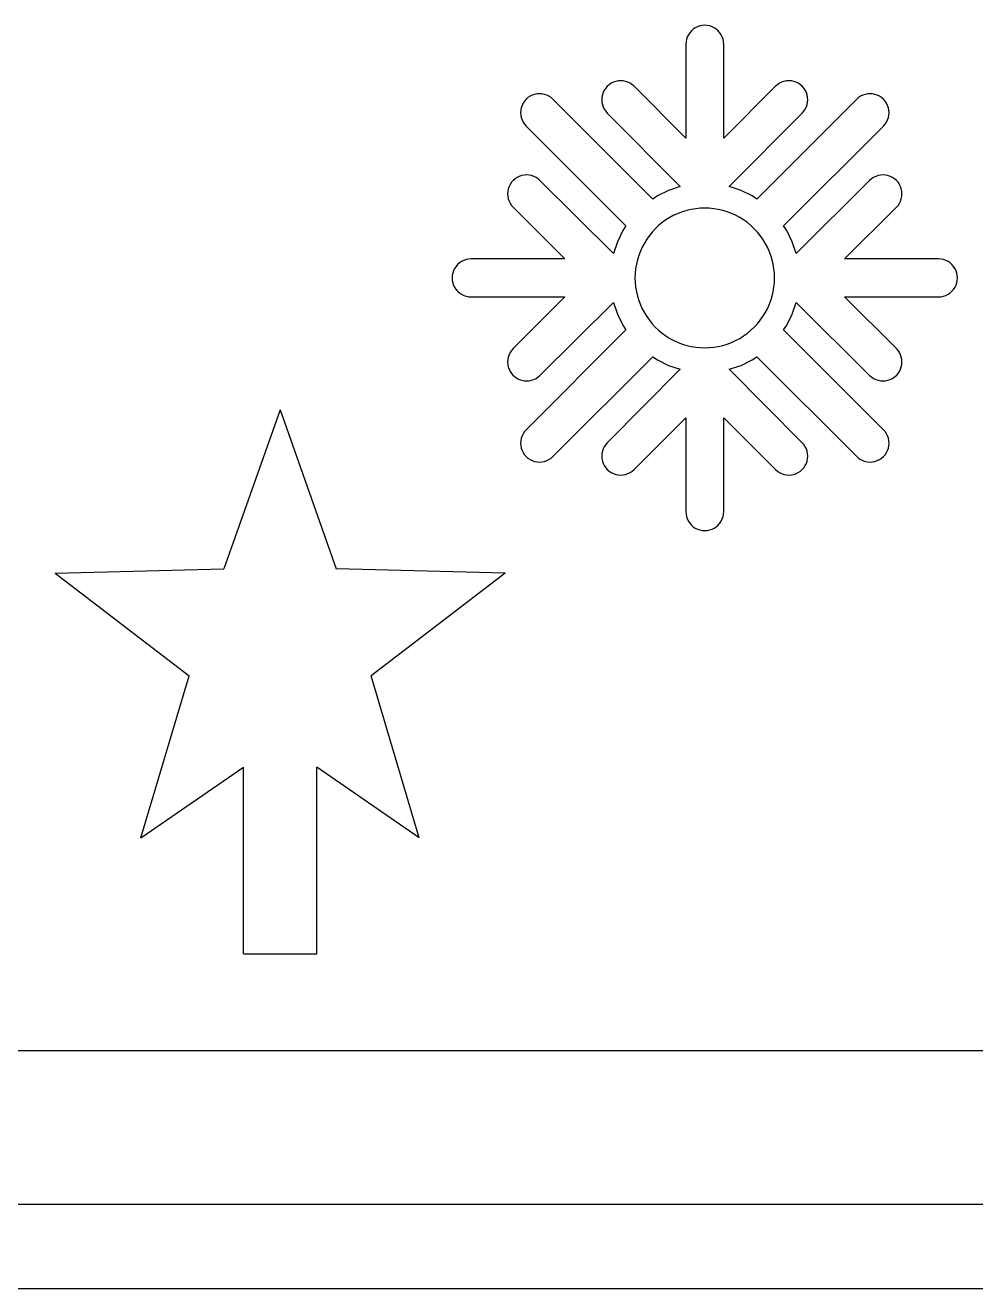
# Model space of a CAD drawing. Extents: x 0 to 210, y 0 to 297.
# Drawn here: x 78.9 to 119, y 0 to 53.4 of the extents above; entities that cross this region are included whole.
import ezdxf

# ---------------------------------------------------------------- set-up
doc = ezdxf.new("R2010")
doc.units = 0
doc.layers.add('Layer_1', color=7, linetype='CONTINUOUS')

msp = doc.modelspace()

# ---------------------------------------------------------------- linework, layer by layer
at = {"layer": 'Layer_1', "color": 7}
for p, q in [((107.589605, 53.408751), (107.485189, 53.401695)), ((107.694021, 53.401752), (107.589605, 53.408751)), ((106.850515, 52.914749), (106.816869, 52.815745)), ((106.896795, 53.008757), (106.850515, 52.914749)), ((106.954931, 53.095766), (106.896795, 53.008757)), ((107.023931, 53.17476), (106.954931, 53.095766)), ((107.102605, 53.243764), (107.023931, 53.17476)), ((107.189611, 53.30176), (107.102605, 53.243764)), ((107.283468, 53.347762), (107.189611, 53.30176)), ((107.382558, 53.381742), (107.283468, 53.347762)), ((107.485189, 53.401752), (107.382558, 53.381714)), ((107.796652, 53.381742), (107.694021, 53.40178)), ((107.895742, 53.347762), (107.796652, 53.381742)), ((107.989599, 53.30176), (107.895742, 53.347762)), ((108.076605, 53.243764), (107.989599, 53.30176)), ((108.155279, 53.17476), (108.076605, 53.243764)), ((108.224279, 53.095766), (108.155279, 53.17476)), ((108.282415, 53.008757), (108.224279, 53.095766)), ((108.328695, 52.914749), (108.282415, 53.008757)), ((108.362341, 52.815745), (108.328695, 52.914749)), ((106.796453, 52.712762), (106.789617, 52.608764)), ((106.789617, 52.608764), (106.789617, 48.63976)), ((106.816869, 52.815745), (106.796453, 52.712762)), ((108.382757, 52.712762), (108.362341, 52.815745)), ((108.389593, 52.608764), (108.382757, 52.712762)), ((108.389593, 48.63976), (108.389593, 52.608764)), ((103.401155, 50.749766), (103.343025, 50.662757)), ((103.470155, 50.827744), (103.401155, 50.749766)), ((103.548835, 50.896747), (103.470155, 50.827744)), ((103.635855, 50.95576), (103.548835, 50.896747)), ((103.729695, 51.001762), (103.635855, 50.95576)), ((103.828785, 51.035742), (103.729695, 51.001762)), ((103.931435, 51.055751), (103.828785, 51.035713)), ((104.035845, 51.06275), (103.931435, 51.055695)), ((104.140265, 51.055751), (104.035845, 51.062807)), ((104.242915, 51.035742), (104.140265, 51.055779)), ((104.342005, 51.001762), (104.242915, 51.035742)), ((104.435845, 50.95576), (104.342005, 51.001762)), ((104.522865, 50.896747), (104.435845, 50.95576)), ((104.601535, 50.827744), (104.522865, 50.896747)), ((106.789617, 48.63976), (104.601535, 50.827744)), ((110.577675, 50.827744), (108.389593, 48.63976)), ((110.656345, 50.896747), (110.577675, 50.827744)), ((110.743365, 50.95576), (110.656345, 50.896747)), ((110.837205, 51.001762), (110.743365, 50.95576)), ((110.936295, 51.035742), (110.837205, 51.001762)), ((111.038945, 51.055751), (110.936295, 51.035713)), ((111.143365, 51.06275), (111.038945, 51.055695)), ((111.247775, 51.055751), (111.143365, 51.062807)), ((111.350425, 51.035742), (111.247775, 51.055779)), ((111.449515, 51.001762), (111.350425, 51.035742)), ((111.543355, 50.95576), (111.449515, 51.001762)), ((111.630375, 50.896747), (111.543355, 50.95576)), ((111.709055, 50.827744), (111.630375, 50.896747)), ((111.778055, 50.749766), (111.709055, 50.827744)), ((111.836185, 50.662757), (111.778055, 50.749766)), ((100.037705, 50.280741), (99.968705, 50.201747)), ((100.116385, 50.349744), (100.037705, 50.280741)), ((100.203385, 50.407741), (100.116385, 50.349744)), ((100.297245, 50.453743), (100.203385, 50.407741)), ((100.396335, 50.487751), (100.297245, 50.453743)), ((100.498985, 50.50776), (100.396335, 50.487722)), ((100.603395, 50.514759), (100.498985, 50.507704)), ((100.707815, 50.50776), (100.603395, 50.514816)), ((100.810445, 50.487751), (100.707815, 50.507788)), ((100.909555, 50.453743), (100.810445, 50.487751)), ((101.003395, 50.407741), (100.909555, 50.453743)), ((101.090415, 50.349744), (101.003395, 50.407741)), ((101.169085, 50.280741), (101.090415, 50.349744)), ((105.390155, 46.059769), (101.169085, 50.280741)), ((103.235845, 50.262763), (103.242694, 50.157748)), ((103.242695, 50.366762), (103.235846, 50.262763)), ((103.263115, 50.469745), (103.242696, 50.366762)), ((103.296745, 50.568748), (103.263115, 50.469745)), ((103.343025, 50.662757), (103.296745, 50.568748)), ((114.010125, 50.280741), (109.789055, 46.059769)), ((111.882465, 50.568748), (111.836185, 50.662757)), ((111.916095, 50.469745), (111.882465, 50.568748)), ((111.936515, 50.366762), (111.916096, 50.469745)), ((111.936515, 50.157748), (111.943365, 50.262763)), ((111.943365, 50.262763), (111.936516, 50.366762)), ((114.088795, 50.349744), (114.010125, 50.280741)), ((114.175815, 50.407741), (114.088795, 50.349744)), ((114.269655, 50.453743), (114.175815, 50.407741)), ((114.368765, 50.487751), (114.269655, 50.453743)), ((114.471395, 50.50776), (114.368765, 50.487722)), ((114.575815, 50.514759), (114.471395, 50.507704)), ((114.680225, 50.50776), (114.575815, 50.514816)), ((114.782875, 50.487751), (114.680225, 50.507788)), ((114.881965, 50.453743), (114.782875, 50.487751)), ((114.975825, 50.407741), (114.881965, 50.453743)), ((115.062825, 50.349744), (114.975825, 50.407741)), ((115.141505, 50.280741), (115.062825, 50.349744)), ((115.210505, 50.201747), (115.141505, 50.280741)), ((99.803395, 49.714744), (99.810245, 49.610745)), ((99.810245, 49.819759), (99.803396, 49.714744)), ((99.830665, 49.921754), (99.810246, 49.819759)), ((99.864295, 50.020758), (99.830665, 49.921754)), ((99.910575, 50.114766), (99.864295, 50.020758)), ((99.968705, 50.201747), (99.910575, 50.114766)), ((103.242695, 50.157748), (103.263114, 50.055753)), ((103.263115, 50.055753), (103.296745, 49.95675)), ((103.296745, 49.95675), (103.343025, 49.862741)), ((103.343025, 49.862741), (103.401155, 49.77576)), ((103.401155, 49.77576), (103.470155, 49.696766)), ((103.470155, 49.696766), (106.554345, 46.592745)), ((108.624865, 46.592745), (111.709055, 49.696766)), ((111.709055, 49.696766), (111.778055, 49.77576)), ((111.778055, 49.77576), (111.836185, 49.862741)), ((111.836185, 49.862741), (111.882465, 49.95675)), ((111.882465, 49.95675), (111.916095, 50.055753)), ((111.916095, 50.055753), (111.936514, 50.157748)), ((115.268635, 50.114766), (115.210505, 50.201747)), ((115.314915, 50.020758), (115.268635, 50.114766)), ((115.348545, 49.921754), (115.314915, 50.020758)), ((115.368965, 49.819759), (115.348546, 49.921754)), ((115.375815, 49.714744), (115.368965, 49.819759)), ((115.368965, 49.610745), (115.375814, 49.714744)), ((99.810245, 49.610745), (99.830664, 49.507762)), ((99.830665, 49.507762), (99.864295, 49.408759)), ((99.864295, 49.408759), (99.910575, 49.31475)), ((99.910575, 49.31475), (99.968705, 49.227741)), ((99.968705, 49.227741), (100.037705, 49.149763)), ((100.037705, 49.149763), (104.258775, 44.927747)), ((110.920435, 44.927747), (115.141505, 49.149763)), ((115.141505, 49.149763), (115.210505, 49.227741)), ((115.210505, 49.227741), (115.268635, 49.31475)), ((115.268635, 49.31475), (115.314915, 49.408759)), ((115.314915, 49.408759), (115.348545, 49.507762)), ((115.348545, 49.507762), (115.368964, 49.610745)), ((99.749705, 47.021751), (99.655845, 46.975749)), ((99.848795, 47.055759), (99.749705, 47.021751)), ((99.951425, 47.075769), (99.848795, 47.055731)), ((100.055855, 47.082768), (99.951425, 47.075712)), ((100.160265, 47.075769), (100.055855, 47.082824)), ((100.262895, 47.055759), (100.160265, 47.075797)), ((100.361985, 47.021751), (100.262895, 47.055759)), ((100.455845, 46.975749), (100.361985, 47.021751)), ((114.817225, 47.021751), (114.723365, 46.975749)), ((114.916315, 47.055759), (114.817225, 47.021751)), ((115.018945, 47.075769), (114.916315, 47.055731)), ((115.123355, 47.082768), (115.018945, 47.075712)), ((115.227785, 47.075769), (115.123355, 47.082824)), ((115.330415, 47.055759), (115.227785, 47.075797)), ((115.429505, 47.021751), (115.330415, 47.055759)), ((115.523365, 46.975749), (115.429505, 47.021751)), ((99.283105, 46.489762), (99.262686, 46.386751)), ((99.316745, 46.588766), (99.283105, 46.489762)), ((99.363025, 46.682746), (99.316745, 46.588766)), ((99.421165, 46.769755), (99.363025, 46.682746)), ((99.490165, 46.847761), (99.421165, 46.769755)), ((99.568835, 46.916765), (99.490165, 46.847761)), ((99.655845, 46.975749), (99.568835, 46.916765)), ((100.542855, 46.916765), (100.455845, 46.975749)), ((100.621525, 46.847761), (100.542855, 46.916765)), ((103.725915, 43.76375), (100.621525, 46.847761)), ((106.554345, 46.592745), (106.058875, 46.424767)), ((109.120335, 46.424767), (108.624865, 46.592745)), ((114.557685, 46.847761), (111.453295, 43.76375)), ((114.636355, 46.916765), (114.557685, 46.847761)), ((114.723365, 46.975749), (114.636355, 46.916765)), ((115.610375, 46.916765), (115.523365, 46.975749)), ((115.689045, 46.847761), (115.610375, 46.916765)), ((115.758045, 46.769755), (115.689045, 46.847761)), ((115.816185, 46.682746), (115.758045, 46.769755)), ((115.862465, 46.588766), (115.816185, 46.682746)), ((115.896105, 46.489762), (115.862465, 46.588766)), ((115.916525, 46.386751), (115.896106, 46.489762)), ((99.262685, 46.386751), (99.255844, 46.282752)), ((99.255845, 46.282752), (99.262686, 46.177766)), ((99.262685, 46.177766), (99.283104, 46.075742)), ((99.283105, 46.075742), (99.316745, 45.976767)), ((99.316745, 45.976767), (99.363025, 45.882759)), ((105.589605, 46.192752), (105.390155, 46.059769)), ((106.058875, 46.424767), (105.589605, 46.192752)), ((109.589605, 46.192752), (109.120335, 46.424767)), ((109.789055, 46.059769), (109.589605, 46.192752)), ((115.816185, 45.882759), (115.862465, 45.976767)), ((115.862465, 45.976767), (115.896105, 46.075742)), ((115.896105, 46.075742), (115.916524, 46.177766)), ((115.923365, 46.282752), (115.916524, 46.386751)), ((115.916525, 46.177766), (115.923366, 46.282752)), ((99.363025, 45.882759), (99.421165, 45.79575)), ((99.421165, 45.79575), (99.490165, 45.716756)), ((99.490165, 45.716756), (101.678245, 43.528743)), ((113.500965, 43.528743), (115.689045, 45.716756)), ((115.689045, 45.716756), (115.758045, 45.79575)), ((115.758045, 45.79575), (115.816185, 45.882759)), ((104.258775, 44.927747), (104.125505, 44.728752)), ((111.053705, 44.728752), (110.920435, 44.927747)), ((104.125505, 44.728752), (103.894095, 44.259755)), ((111.285115, 44.259755), (111.053705, 44.728752)), ((103.894095, 44.259755), (103.725915, 43.76375)), ((111.453295, 43.76375), (111.285115, 44.259755)), ((97.143905, 43.294753), (97.074905, 43.215759)), ((97.222605, 43.363756), (97.143905, 43.294753)), ((97.309605, 43.421753), (97.222605, 43.363756)), ((97.403505, 43.467755), (97.309605, 43.421753)), ((97.502505, 43.501763), (97.403505, 43.467755)), ((97.605185, 43.521744), (97.502505, 43.501706)), ((97.709615, 43.528743), (97.605185, 43.521688)), ((101.678245, 43.528743), (97.709615, 43.528743)), ((117.469595, 43.528743), (113.500965, 43.528743)), ((117.574025, 43.521744), (117.469595, 43.5288)), ((117.676705, 43.501763), (117.574025, 43.521801)), ((117.775705, 43.467755), (117.676705, 43.501763)), ((117.869605, 43.421753), (117.775705, 43.467755)), ((117.956605, 43.363756), (117.869605, 43.421753)), ((118.035305, 43.294753), (117.956605, 43.363756)), ((118.104305, 43.215759), (118.035305, 43.294753)), ((96.916505, 42.832755), (96.909605, 42.728756)), ((96.909605, 42.728756), (96.916505, 42.624757)), ((96.936905, 42.935766), (96.916506, 42.832755)), ((96.970505, 43.034742), (96.936905, 42.935766)), ((97.016805, 43.12875), (96.970505, 43.034742)), ((97.074905, 43.215759), (97.016805, 43.12875)), ((110.539605, 42.728756), (110.539605, 42.728756)), ((118.162405, 43.12875), (118.104305, 43.215759)), ((118.208705, 43.034742), (118.162405, 43.12875)), ((118.242305, 42.935766), (118.208705, 43.034742)), ((118.262705, 42.832755), (118.242306, 42.935766)), ((118.269605, 42.728756), (118.262705, 42.832755)), ((118.262705, 42.624757), (118.269605, 42.728756)), ((96.916505, 42.624757), (96.936904, 42.521746)), ((96.936905, 42.521746), (96.970505, 42.422743)), ((96.970505, 42.422743), (97.016805, 42.328763)), ((97.016805, 42.328763), (97.074905, 42.241754)), ((97.074905, 42.241754), (97.143905, 42.16276)), ((118.035305, 42.16276), (118.104305, 42.241754)), ((118.104305, 42.241754), (118.162405, 42.328763)), ((118.162405, 42.328763), (118.208705, 42.422743)), ((118.208705, 42.422743), (118.242305, 42.521746)), ((118.242305, 42.521746), (118.262704, 42.624757)), ((97.143905, 42.16276), (97.222605, 42.093756)), ((97.222605, 42.093756), (97.309605, 42.03576)), ((97.309605, 42.03576), (97.403505, 41.989757)), ((97.403505, 41.989757), (97.502505, 41.95575)), ((97.502505, 41.95575), (97.605185, 41.935712)), ((97.605185, 41.935768), (97.709615, 41.928713)), ((97.709615, 41.928741), (101.678245, 41.928741)), ((101.678245, 41.928741), (99.490165, 39.740757)), ((100.621525, 38.609751), (103.725915, 41.693763)), ((103.725915, 41.693763), (103.894095, 41.197757)), ((111.285115, 41.197757), (111.453295, 41.693763)), ((111.453295, 41.693763), (114.557685, 38.609751)), ((115.689045, 39.740757), (113.500965, 41.928741)), ((113.500965, 41.928741), (117.469595, 41.928741)), ((117.469595, 41.928741), (117.574025, 41.935796)), ((117.574025, 41.935768), (117.676705, 41.955806)), ((117.676705, 41.95575), (117.775705, 41.989757)), ((117.775705, 41.989757), (117.869605, 42.03576)), ((117.869605, 42.03576), (117.956605, 42.093756)), ((117.956605, 42.093756), (118.035305, 42.16276)), ((103.894095, 41.197757), (104.125505, 40.72876)), ((111.053705, 40.72876), (111.285115, 41.197757)), ((104.125505, 40.72876), (104.258775, 40.529765)), ((110.920435, 40.529765), (111.053705, 40.72876)), ((104.258775, 40.529765), (100.037705, 36.307749)), ((115.141505, 36.307749), (110.920435, 40.529765)), ((99.363025, 39.574754), (99.316745, 39.480745)), ((99.421165, 39.661763), (99.363025, 39.574754)), ((99.490165, 39.740757), (99.421165, 39.661763)), ((115.758045, 39.661763), (115.689045, 39.740757)), ((115.816185, 39.574754), (115.758045, 39.661763)), ((115.862465, 39.480745), (115.816185, 39.574754)), ((99.262685, 39.279747), (99.255844, 39.17476)), ((99.255845, 39.17476), (99.262686, 39.070761)), ((99.262685, 39.070761), (99.283104, 38.96775)), ((99.283105, 39.381742), (99.262686, 39.279747)), ((99.316745, 39.480745), (99.283105, 39.381742)), ((101.169085, 35.176744), (105.390155, 39.397744)), ((105.390155, 39.397744), (105.589605, 39.264761)), ((105.589605, 39.264761), (106.058875, 39.032746)), ((106.058875, 39.032746), (106.554345, 38.864767)), ((108.624865, 38.864767), (109.120335, 39.032746)), ((109.120335, 39.032746), (109.589605, 39.264761)), ((109.589605, 39.264761), (109.789055, 39.397744)), ((109.789055, 39.397744), (114.010125, 35.176744)), ((115.896105, 39.381742), (115.862465, 39.480745)), ((115.896105, 38.96775), (115.916524, 39.070761)), ((115.916525, 39.279747), (115.896106, 39.381742)), ((115.923365, 39.17476), (115.916524, 39.279747)), ((115.916525, 39.070761), (115.923366, 39.17476)), ((99.283105, 38.96775), (99.316745, 38.868746)), ((99.316745, 38.868746), (99.363025, 38.774766)), ((99.363025, 38.774766), (99.421165, 38.687757)), ((99.421165, 38.687757), (99.490165, 38.609751)), ((99.490165, 38.609751), (99.568835, 38.540748)), ((99.568835, 38.540748), (99.655845, 38.481763)), ((99.655845, 38.481763), (99.749705, 38.435761)), ((100.361985, 38.435761), (100.455845, 38.481763)), ((100.455845, 38.481763), (100.542855, 38.540748)), ((100.542855, 38.540748), (100.621525, 38.609751)), ((106.554345, 38.864767), (103.470155, 35.760746)), ((111.709055, 35.760746), (108.624865, 38.864767)), ((114.557685, 38.609751), (114.636355, 38.540748)), ((114.636355, 38.540748), (114.723365, 38.481763)), ((114.723365, 38.481763), (114.817225, 38.435761)), ((115.429505, 38.435761), (115.523365, 38.481763)), ((115.523365, 38.481763), (115.610375, 38.540748)), ((115.610375, 38.540748), (115.689045, 38.609751)), ((115.689045, 38.609751), (115.758045, 38.687757)), ((115.758045, 38.687757), (115.816185, 38.774766)), ((115.816185, 38.774766), (115.862465, 38.868746)), ((115.862465, 38.868746), (115.896105, 38.96775)), ((99.749705, 38.435761), (99.848795, 38.401753)), ((99.848795, 38.401753), (99.951425, 38.381716)), ((99.951425, 38.381744), (100.055855, 38.374688)), ((100.055855, 38.374745), (100.160265, 38.3818)), ((100.160265, 38.381744), (100.262895, 38.401782)), ((100.262895, 38.401753), (100.361985, 38.435761)), ((114.817225, 38.435761), (114.916315, 38.401753)), ((114.916315, 38.401753), (115.018945, 38.381716)), ((115.018945, 38.381744), (115.123355, 38.374688)), ((115.123355, 38.374745), (115.227785, 38.3818)), ((115.227785, 38.381744), (115.330415, 38.401782)), ((115.330415, 38.401753), (115.429505, 38.435761)), ((89.63638, 37.152945), (87.258739, 30.425473)), ((89.63638, 37.152945), (92.014021, 30.425473)), ((104.601535, 34.629769), (106.789617, 36.817753)), ((106.789617, 36.817753), (106.789617, 32.848749)), ((108.389593, 32.848749), (108.389593, 36.817753)), ((108.389593, 36.817753), (110.577675, 34.629769)), ((99.810245, 35.846767), (99.803396, 35.742768)), ((99.830665, 35.94975), (99.810246, 35.846767)), ((99.864295, 36.048754), (99.830665, 35.94975)), ((99.910575, 36.142762), (99.864295, 36.048754)), ((99.968705, 36.229743), (99.910575, 36.142762)), ((100.037705, 36.307749), (99.968705, 36.229743)), ((115.210505, 36.229743), (115.141505, 36.307749)), ((115.268635, 36.142762), (115.210505, 36.229743)), ((115.314915, 36.048754), (115.268635, 36.142762)), ((115.348545, 35.94975), (115.314915, 36.048754)), ((115.368965, 35.846767), (115.348546, 35.94975)), ((115.375815, 35.742768), (115.368965, 35.846767)), ((99.803395, 35.742768), (99.810245, 35.637754)), ((99.810245, 35.637754), (99.830664, 35.535758)), ((99.830665, 35.535758), (99.864295, 35.436755)), ((99.864295, 35.436755), (99.910575, 35.342747)), ((99.910575, 35.342747), (99.968705, 35.255766)), ((99.968705, 35.255766), (100.037705, 35.176744)), ((103.242695, 35.299764), (103.235846, 35.194749)), ((103.263115, 35.401759), (103.242696, 35.299764)), ((103.296745, 35.500763), (103.263115, 35.401759)), ((103.343025, 35.594743), (103.296745, 35.500763)), ((103.401155, 35.681752), (103.343025, 35.594743)), ((103.470155, 35.760746), (103.401155, 35.681752)), ((111.778055, 35.681752), (111.709055, 35.760746)), ((111.836185, 35.594743), (111.778055, 35.681752)), ((111.882465, 35.500763), (111.836185, 35.594743)), ((111.916095, 35.401759), (111.882465, 35.500763)), ((111.936515, 35.299764), (111.916096, 35.401759)), ((111.943365, 35.194749), (111.936516, 35.299764)), ((115.141505, 35.176744), (115.210505, 35.255766)), ((115.210505, 35.255766), (115.268635, 35.342747)), ((115.268635, 35.342747), (115.314915, 35.436755)), ((115.314915, 35.436755), (115.348545, 35.535758)), ((115.348545, 35.535758), (115.368964, 35.637754)), ((115.368965, 35.637754), (115.375814, 35.742768)), ((100.037705, 35.176744), (100.116385, 35.107768)), ((100.116385, 35.107768), (100.203385, 35.049744)), ((100.203385, 35.049744), (100.297245, 35.003741)), ((100.297245, 35.003741), (100.396335, 34.969762)), ((100.396335, 34.969762), (100.498985, 34.949724)), ((100.498985, 34.949752), (100.603395, 34.942697)), ((100.603395, 34.942753), (100.707815, 34.949809)), ((100.707815, 34.949752), (100.810445, 34.96979)), ((100.810445, 34.969762), (100.909555, 35.003741)), ((100.909555, 35.003741), (101.003395, 35.049744)), ((101.003395, 35.049744), (101.090415, 35.107768)), ((101.090415, 35.107768), (101.169085, 35.176744)), ((103.235845, 35.194749), (103.242694, 35.09075)), ((103.242695, 35.09075), (103.263114, 34.987768)), ((103.263115, 34.987768), (103.296745, 34.888764)), ((103.296745, 34.888764), (103.343025, 34.794756)), ((103.343025, 34.794756), (103.401155, 34.707747)), ((111.778055, 34.707747), (111.836185, 34.794756)), ((111.836185, 34.794756), (111.882465, 34.888764)), ((111.882465, 34.888764), (111.916095, 34.987768)), ((111.916095, 34.987768), (111.936514, 35.09075)), ((111.936515, 35.09075), (111.943365, 35.194749)), ((114.010125, 35.176744), (114.088795, 35.107768)), ((114.088795, 35.107768), (114.175815, 35.049744)), ((114.175815, 35.049744), (114.269655, 35.003741)), ((114.269655, 35.003741), (114.368765, 34.969762)), ((114.368765, 34.969762), (114.471395, 34.949724)), ((114.471395, 34.949752), (114.575815, 34.942697)), ((114.575815, 34.942753), (114.680225, 34.949809)), ((114.680225, 34.949752), (114.782875, 34.96979)), ((114.782875, 34.969762), (114.881965, 35.003741)), ((114.881965, 35.003741), (114.975825, 35.049744)), ((114.975825, 35.049744), (115.062825, 35.107768)), ((115.062825, 35.107768), (115.141505, 35.176744)), ((103.401155, 34.707747), (103.470155, 34.629769)), ((103.470155, 34.629769), (103.548835, 34.560765)), ((103.548835, 34.560765), (103.635855, 34.501753)), ((103.635855, 34.501753), (103.729695, 34.45575)), ((103.729695, 34.45575), (103.828785, 34.421743)), ((103.828785, 34.421743), (103.931435, 34.401705)), ((103.931435, 34.401761), (104.035845, 34.394706)), ((104.035845, 34.394762), (104.140265, 34.401818)), ((104.140265, 34.401761), (104.242915, 34.421799)), ((104.242915, 34.421743), (104.342005, 34.45575)), ((104.342005, 34.45575), (104.435845, 34.501753)), ((104.435845, 34.501753), (104.522865, 34.560765)), ((104.522865, 34.560765), (104.601535, 34.629769)), ((110.577675, 34.629769), (110.656345, 34.560765)), ((110.656345, 34.560765), (110.743365, 34.501753)), ((110.743365, 34.501753), (110.837205, 34.45575)), ((110.837205, 34.45575), (110.936295, 34.421743)), ((110.936295, 34.421743), (111.038945, 34.401705)), ((111.038945, 34.401761), (111.143365, 34.394706)), ((111.143365, 34.394762), (111.247775, 34.401818)), ((111.247775, 34.401761), (111.350425, 34.421799)), ((111.350425, 34.421743), (111.449515, 34.45575)), ((111.449515, 34.45575), (111.543355, 34.501753)), ((111.543355, 34.501753), (111.630375, 34.560765)), ((111.630375, 34.560765), (111.709055, 34.629769)), ((111.709055, 34.629769), (111.778055, 34.707747)), ((106.789617, 32.848749), (106.796453, 32.74475)), ((106.796453, 32.74475), (106.816869, 32.641767)), ((106.816869, 32.641767), (106.850515, 32.542764)), ((108.328695, 32.542764), (108.362341, 32.641767)), ((108.362341, 32.641767), (108.382757, 32.74475)), ((108.382757, 32.74475), (108.389593, 32.848749)), ((106.850515, 32.542764), (106.896795, 32.448755)), ((106.896795, 32.448755), (106.954931, 32.361746)), ((106.954931, 32.361746), (107.023931, 32.282752)), ((107.023931, 32.282752), (107.102605, 32.213749)), ((107.102605, 32.213749), (107.189611, 32.155752)), ((107.189611, 32.155752), (107.283468, 32.10975)), ((107.283468, 32.10975), (107.382558, 32.075742)), ((107.382558, 32.075742), (107.485189, 32.055704)), ((107.485189, 32.055761), (107.589605, 32.048762)), ((107.589605, 32.048762), (107.694021, 32.055817)), ((107.694021, 32.055761), (107.796652, 32.075799)), ((107.796652, 32.075742), (107.895742, 32.10975)), ((107.895742, 32.10975), (107.989599, 32.155752)), ((107.989599, 32.155752), (108.076605, 32.213749)), ((108.076605, 32.213749), (108.155279, 32.282752)), ((108.155279, 32.282752), (108.224279, 32.361746)), ((108.224279, 32.361746), (108.282415, 32.448755)), ((108.282415, 32.448755), (108.328695, 32.542764)), ((80.125815, 30.243101), (87.258739, 30.425473)), ((80.125815, 30.243101), (85.789276, 25.902947)), ((99.146945, 30.243101), (92.014021, 30.425473)), ((99.146945, 30.243101), (93.483484, 25.902947)), ((83.758527, 19.062755), (85.789276, 25.902947)), ((95.514232, 19.062755), (93.483484, 25.902947)), ((83.758527, 19.062755), (88.08638, 22.041159)), ((88.08638, 14.152935), (88.08638, 22.041159)), ((91.18638, 14.152935), (91.18638, 22.041159)), ((95.514232, 19.062755), (91.18638, 22.041159)), ((88.08638, 14.152935), (91.18638, 14.152935)), ((65.571545, 10.066044), (208.287611, 10.066044)), ((208.287611, 3.566116), (65.571545, 3.566116)), ((210.000001, 0.000001), (0.000001, 0.000001))]:
    msp.add_line(p, q, dxfattribs=at)
for points in [[(109.064605, 45.283531), (108.151872, 45.810498), (107.027338, 45.810498), (106.114605, 45.283531)], [(106.114605, 45.283531), (105.201872, 44.756564), (104.639605, 43.78269), (104.639605, 42.728756)], [(110.539605, 42.728756), (110.539605, 43.78269), (109.977338, 44.756564), (109.064605, 45.283531)], [(104.639605, 42.728756), (104.639605, 41.674823), (105.201872, 40.700948), (106.114605, 40.173981)], [(109.064605, 40.173981), (109.977338, 40.700948), (110.539605, 41.674823), (110.539605, 42.728756)], [(106.114605, 40.173981), (107.027338, 39.647015), (108.151872, 39.647015), (109.064605, 40.173981)]]:
    msp.add_open_spline(points, degree=3, dxfattribs=at)

doc.saveas('drawing.dxf')
